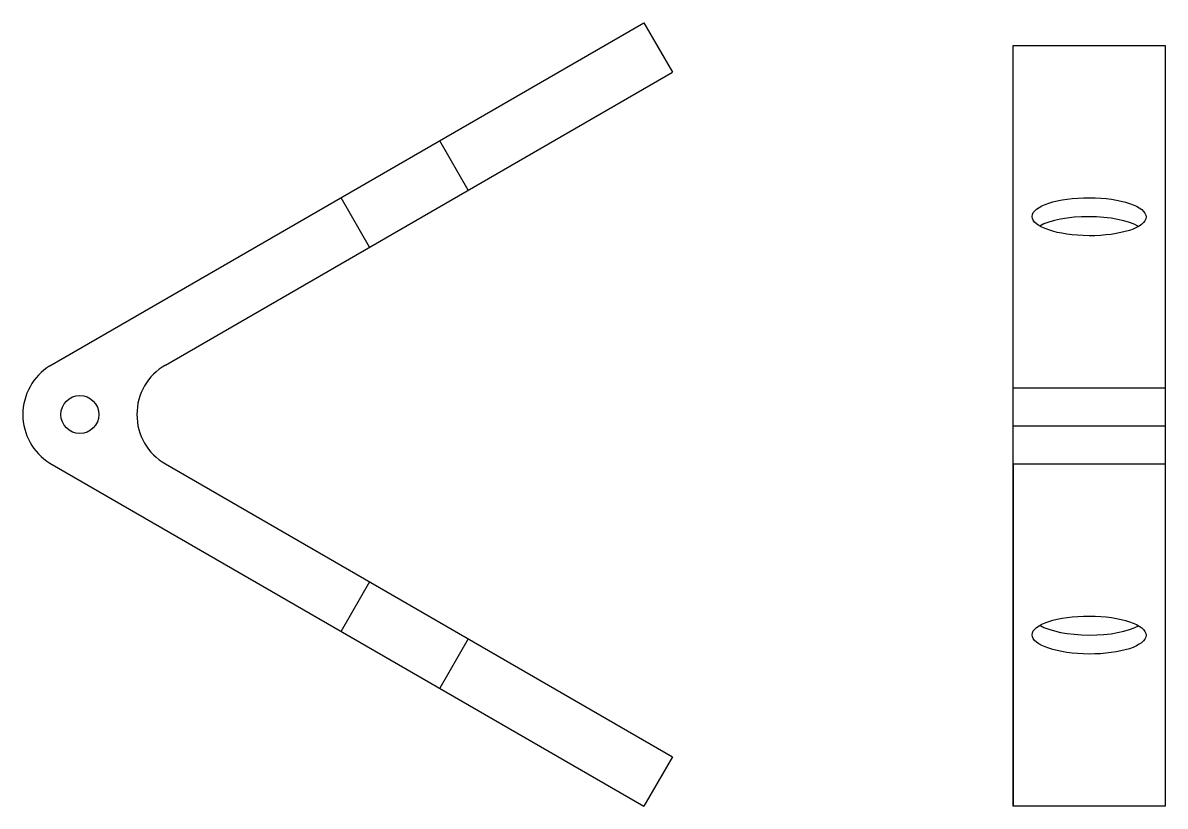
# Model space of a CAD drawing. Header units: millimetres. Extents: x 13.6 to 43.6, y 3.8 to 24.4.
import ezdxf

# ---------------------------------------------------------------- set-up
doc = ezdxf.new("R2010")
doc.units = ezdxf.units.MM
doc.layers.add('Cercuri', color=2, linetype='Continuous')
doc.layers.add('Contur', color=1, linetype='Continuous')

msp = doc.modelspace()

# ---------------------------------------------------------------- linework, layer by layer
at = {"layer": 'Cercuri'}
msp.add_circle((15.095, 14.091), 0.5, dxfattribs=at)
for centre in [(41.646, 19.292), (41.646, 8.292)]:
    msp.add_ellipse(centre, major_axis=(1.5, -0.007), ratio=0.333333, dxfattribs=at)
for centre, start_param, end_param in [((41.646, 18.792), 0.525219, 2.619614), ((41.646, 8.792), 3.666811, 5.761206)]:
    msp.add_ellipse(centre, major_axis=(1.5, -0.007), ratio=0.333333, start_param=start_param, end_param=end_param, dxfattribs=at)
at = {"layer": 'Contur'}
for p, q in [((14.309, 15.369), (29.934, 24.39)), ((29.934, 24.39), (30.684, 23.091)), ((39.646, 3.792), (39.646, 23.792)), ((39.646, 23.792), (43.646, 23.792)), ((43.646, 23.792), (43.646, 3.792)), ((17.345, 15.39), (30.684, 23.091)), ((25.313, 19.991), (24.563, 21.29)), ((22.715, 18.491), (21.965, 19.79)), ((39.646, 14.792), (43.646, 14.792)), ((39.646, 13.792), (43.646, 13.792)), ((14.309, 12.814), (29.934, 3.792)), ((17.345, 12.792), (30.684, 5.091)), ((39.646, 12.792), (43.646, 12.792)), ((39.646, 12.792), (39.646, 3.792)), ((22.715, 9.692), (21.965, 8.393)), ((25.313, 8.192), (24.563, 6.893)), ((30.684, 5.091), (29.934, 3.792)), ((43.646, 3.792), (39.646, 3.792))]:
    msp.add_line(p, q, dxfattribs=at)
for centre, start, end in [((15.095, 14.091), 121.5893, 238.4107), ((18.095, 14.091), 120, 240)]:
    msp.add_arc(centre, 1.5, start, end, dxfattribs=at)

doc.saveas('drawing.dxf')
